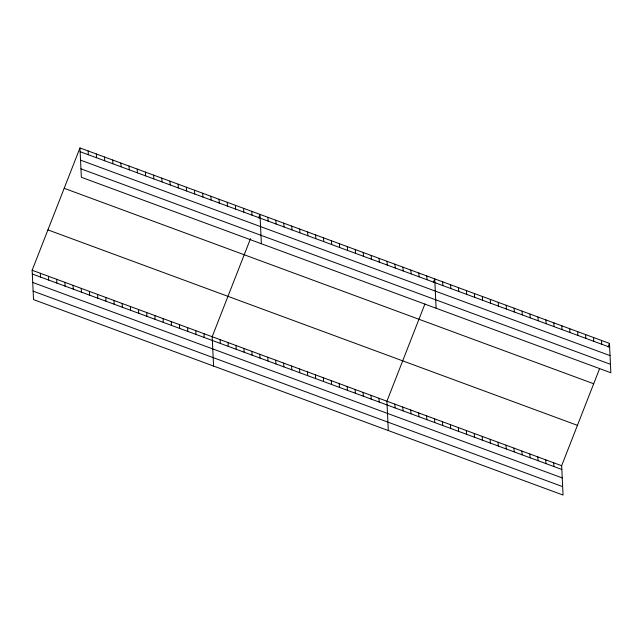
<?xml version="1.0" encoding="UTF-8"?>
<svg xmlns="http://www.w3.org/2000/svg" width="643" height="643" viewBox="0 0 643 643"><rect width="100%" height="100%" fill="white"/><g stroke="black" fill="none" stroke-linecap="round" stroke-linejoin="round"><path stroke-width="0.96" d="M599.646 368.511L561.652 465.717L563.043 495.062L33.532 299.606L32.15 270.253L79.957 147.938L609.468 343.394L610.85 372.747L81.348 177.283L79.957 147.938M250.529 238.609L212.182 336.707L213.564 366.06M258.59 217.977L259.989 214.392L261.38 243.745M424.91 304.01L386.917 401.216L388.3 430.561M433.326 282.478L434.732 278.893L436.115 308.246M608.061 346.979L609.468 343.394M80.134 151.7L609.644 347.156M80.536 160.147L610.038 355.603M80.946 168.844L610.448 364.3M64.179 188.303L593.69 383.758M47.928 229.889L577.43 425.345M32.15 270.253L561.652 465.717M32.327 274.022L561.837 469.478M32.729 282.462L562.231 477.918M33.139 291.158L562.641 486.622M601.526 340.46L601.703 344.23M593.577 337.535L593.754 341.296M585.636 334.601L585.813 338.363M577.695 331.667L577.872 335.429M569.754 328.734L569.931 332.503M561.813 325.8L561.99 329.57M553.864 322.874L554.049 326.636M553.711 462.783L553.888 466.545M545.923 319.941L546.1 323.702M545.77 459.849L545.947 463.611M537.982 317.007L538.159 320.777M537.829 456.916L538.006 460.685M530.041 314.073L530.218 317.843M529.888 453.982L530.065 457.752M522.1 311.148L522.277 314.909M521.939 451.056L522.124 454.818M514.151 308.214L514.336 311.976M513.998 448.123L514.175 451.884M506.21 305.28L506.387 309.042M506.057 445.189L506.234 448.959M498.269 302.347L498.446 306.116M498.116 442.255L498.293 446.025M490.328 299.413L490.505 303.183M490.175 439.33L490.352 443.091M482.387 296.487L482.563 300.249M482.226 436.396L482.411 440.158M474.446 293.554L474.622 297.315M474.285 433.462L474.462 437.224M466.496 290.62L466.673 294.39M466.344 430.529L466.521 434.298M458.555 287.686L458.732 291.456M458.403 427.595L458.58 431.365M450.614 284.761L450.791 288.522M450.462 424.669L450.639 428.431M442.673 281.827L442.85 285.588M442.521 421.736L442.697 425.497M434.572 418.802L434.748 422.572M426.783 275.96L426.96 279.729M426.63 415.868L426.807 419.638M418.842 273.026L419.019 276.795M418.689 412.943L418.866 416.704M410.901 270.1L411.078 273.862M410.748 410.009L410.925 413.77M402.96 267.166L403.137 270.928M402.807 407.075L402.984 410.837M395.019 264.233L395.196 268.002M394.858 404.142L395.035 407.911M387.07 261.299L387.255 265.069M379.129 258.373L379.306 262.135M378.976 398.282L379.153 402.044M371.188 255.44L371.365 259.201M371.035 395.349L371.212 399.11M363.247 252.506L363.424 256.268M363.094 392.415L363.271 396.184M355.306 249.572L355.483 253.342M355.145 389.481L355.33 393.251M347.357 246.639L347.541 250.408M347.204 386.556L347.381 390.317M339.416 243.713L339.592 247.475M339.263 383.622L339.44 387.383M331.475 240.779L331.651 244.541M331.322 380.688L331.499 384.45M323.533 237.846L323.71 241.615M323.381 377.754L323.558 381.524M315.592 234.912L315.769 238.682M315.432 374.829L315.617 378.59M307.651 231.986L307.828 235.748M307.491 371.895L307.667 375.657M299.702 229.053L299.879 232.814M299.55 368.961L299.726 372.723M291.761 226.119L291.938 229.881M291.609 366.028L291.785 369.797M283.82 223.185L283.997 226.955M283.667 363.094L283.844 366.864M275.879 220.26L276.056 224.021M275.726 360.168L275.903 363.93M267.938 217.326L268.115 221.088M267.777 357.235L267.954 360.996M259.836 354.301L260.013 358.071M251.807 211.37L251.984 215.14M251.895 351.367L252.072 355.137M243.625 208.348L243.801 212.118M243.954 348.442L244.131 352.203M235.442 205.326L235.619 209.096M236.013 345.508L236.19 349.27M227.26 202.312L227.437 206.073M228.064 342.574L228.241 346.336M219.078 199.29L219.255 203.051M220.123 339.641L220.3 343.41M210.896 196.268L211.073 200.029M202.706 193.246L202.891 197.015M204 333.693L204.177 337.454M194.524 190.224L194.7 193.993M195.818 330.671L195.994 334.432M186.341 187.209L186.518 190.971M187.635 327.649L187.812 331.41M178.159 184.187L178.336 187.949M179.445 324.627L179.63 328.396M169.977 181.165L170.154 184.927M171.263 321.604L171.44 325.374M161.795 178.143L161.972 181.905M163.081 318.582L163.258 322.352M153.613 175.121L153.79 178.891M154.899 315.568L155.076 319.33M145.422 172.099L145.607 175.869M146.717 312.546L146.893 316.308M137.24 169.085L137.417 172.846M138.534 309.524L138.711 313.286M129.058 166.063L129.235 169.824M130.352 306.502L130.529 310.272M120.876 163.041L121.053 166.802M122.162 303.48L122.347 307.25M112.694 160.019L112.871 163.78M113.98 300.466L114.157 304.227M104.512 156.996L104.688 160.766M105.798 297.444L105.974 301.205M96.329 153.974L96.506 157.744M97.615 294.422L97.792 298.183M88.147 150.96L88.324 154.722M89.433 291.4L89.61 295.161M81.251 288.377L81.428 292.147M73.069 285.355L73.246 289.125M64.887 282.341L65.064 286.103M56.697 279.319L56.873 283.081M48.514 276.297L48.691 280.059M40.332 273.275L40.509 277.037"/></g></svg>
